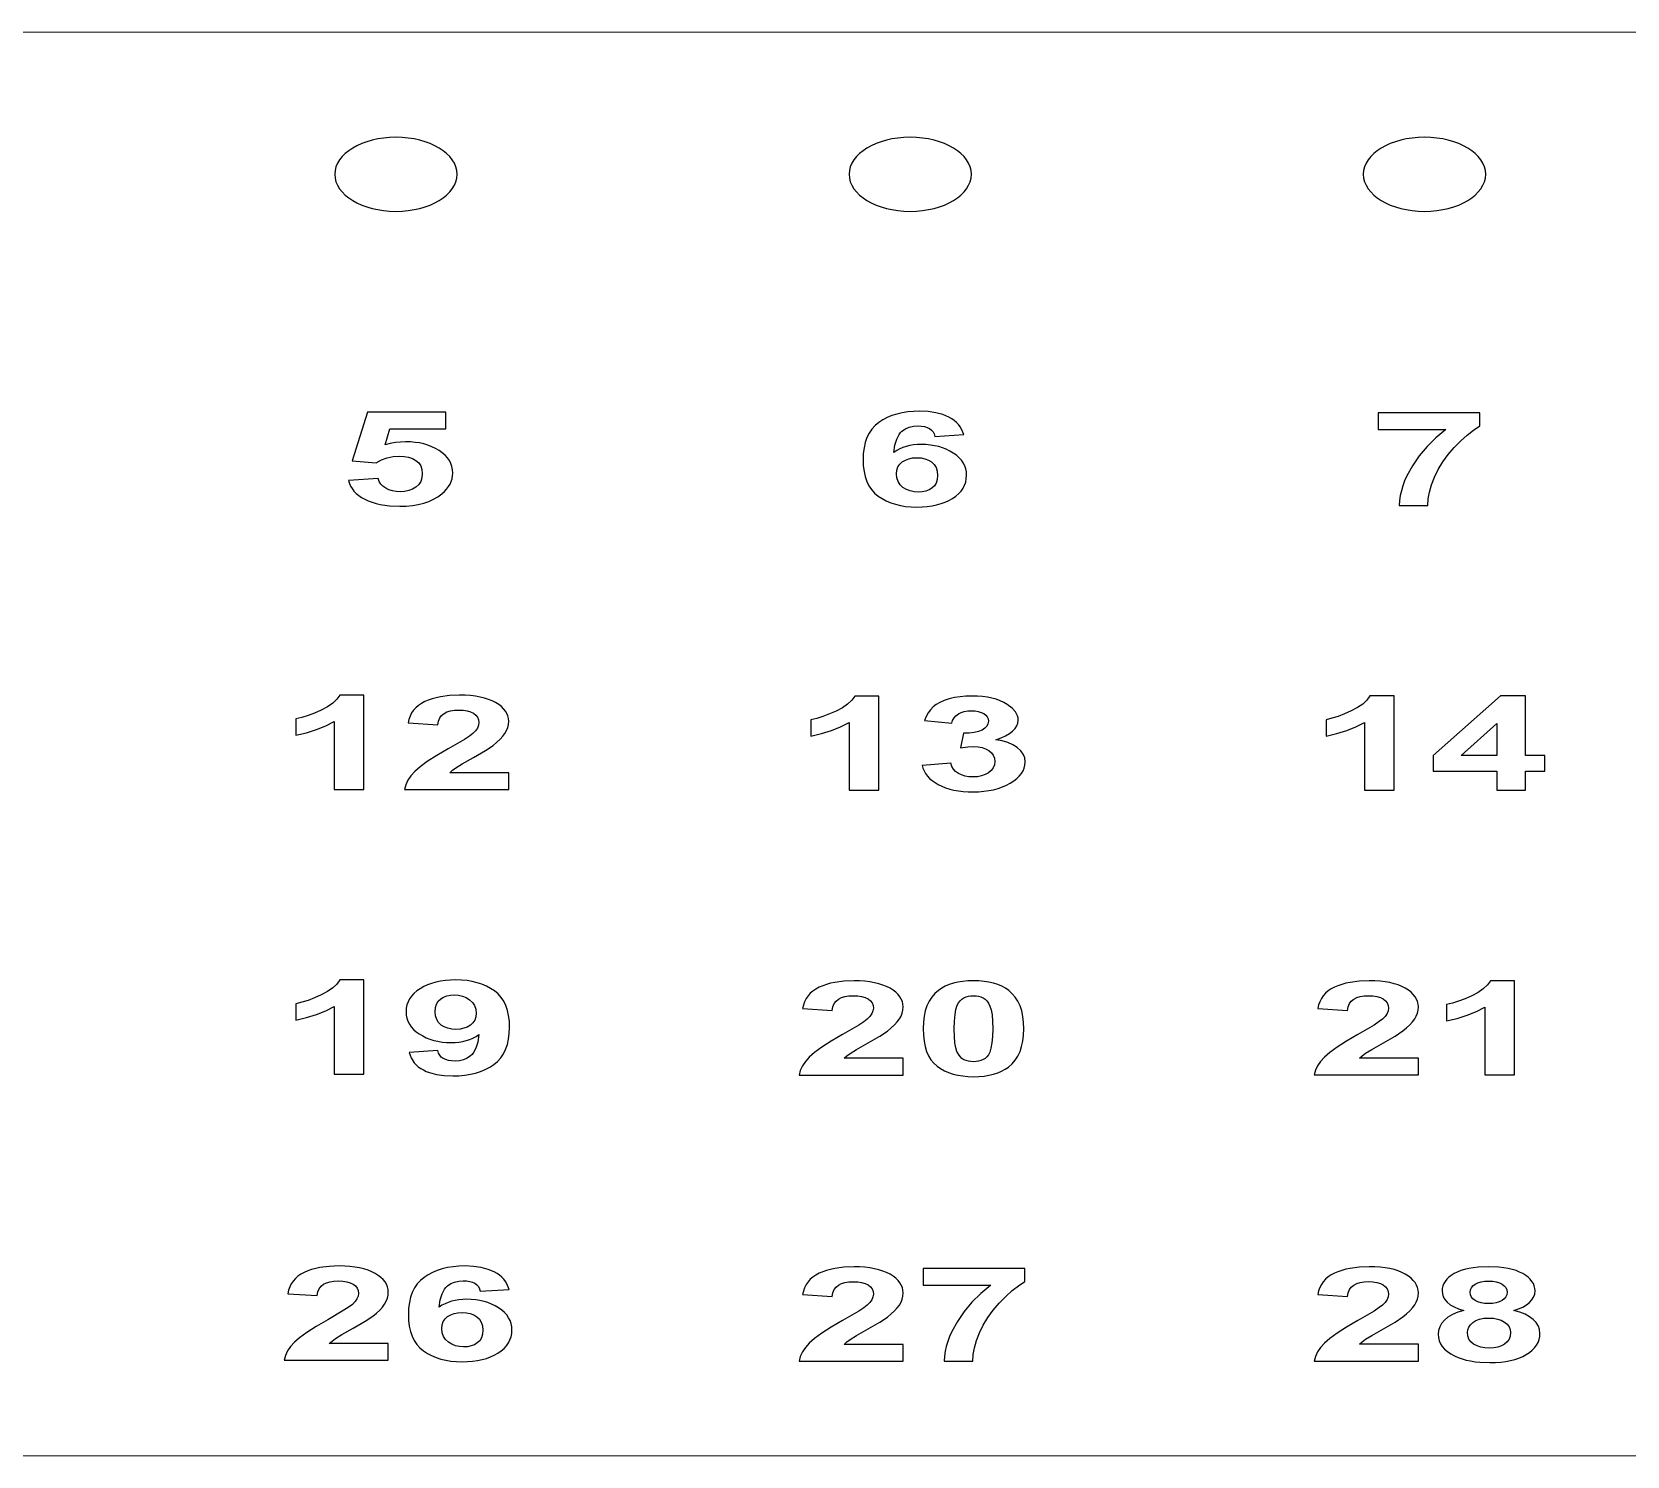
# Model space of a CAD drawing. Extents: x 1222 to 3994, y 2320 to 3800.
# Drawn here: x 2566.29 to 2601.41, y 3599.73 to 3631.08 of the extents above; entities that cross this region are included whole.
import ezdxf

# ---------------------------------------------------------------- set-up
doc = ezdxf.new("R2010")
doc.units = 0
doc.layers.add('____________', color=18, linetype='CONTINUOUS')

msp = doc.modelspace()

# ---------------------------------------------------------------- linework, layer by layer
at = {"layer": '____________'}
for points in [[(2532.648, 3608.28), (2526.668, 3608.28), (2526.668, 3622.53), (2532.648, 3622.53), (2532.648, 3631.075), (2613.928, 3631.079), (2684.586, 3631.075), (2684.586, 3622.53), (2690.554, 3622.53), (2690.554, 3608.28), (2684.586, 3608.28), (2684.586, 3599.731), (2613.928, 3599.734), (2532.648, 3599.731), (2532.648, 3608.28)], [(2574.304, 3628.76), (2574.166, 3628.756), (2574.032, 3628.743), (2573.903, 3628.723), (2573.78, 3628.696), (2573.662, 3628.662), (2573.551, 3628.621), (2573.447, 3628.574), (2573.352, 3628.521), (2573.265, 3628.463), (2573.187, 3628.4), (2573.12, 3628.333), (2573.063, 3628.262), (2573.018, 3628.187), (2572.984, 3628.109), (2572.964, 3628.028), (2572.957, 3627.945), (2572.964, 3627.861), (2572.984, 3627.78), (2573.018, 3627.702), (2573.063, 3627.627), (2573.12, 3627.556), (2573.187, 3627.488), (2573.265, 3627.426), (2573.352, 3627.368), (2573.447, 3627.315), (2573.551, 3627.268), (2573.662, 3627.227), (2573.78, 3627.193), (2573.903, 3627.166), (2574.032, 3627.146), (2574.166, 3627.133), (2574.304, 3627.129), (2574.441, 3627.133), (2574.575, 3627.146), (2574.704, 3627.166), (2574.828, 3627.193), (2574.945, 3627.227), (2575.056, 3627.268), (2575.16, 3627.315), (2575.256, 3627.368), (2575.343, 3627.426), (2575.42, 3627.488), (2575.488, 3627.556), (2575.544, 3627.627), (2575.59, 3627.702), (2575.623, 3627.78), (2575.643, 3627.861), (2575.65, 3627.945), (2575.643, 3628.028), (2575.623, 3628.109), (2575.59, 3628.187), (2575.544, 3628.262), (2575.488, 3628.333), (2575.42, 3628.4), (2575.343, 3628.463), (2575.256, 3628.521), (2575.16, 3628.574), (2575.056, 3628.621), (2574.945, 3628.662), (2574.828, 3628.696), (2574.704, 3628.723), (2574.575, 3628.743), (2574.441, 3628.756), (2574.304, 3628.76)], [(2585.625, 3628.76), (2585.487, 3628.756), (2585.354, 3628.743), (2585.224, 3628.723), (2585.101, 3628.696), (2584.983, 3628.662), (2584.872, 3628.621), (2584.768, 3628.574), (2584.673, 3628.521), (2584.586, 3628.463), (2584.508, 3628.4), (2584.441, 3628.333), (2584.384, 3628.262), (2584.339, 3628.187), (2584.306, 3628.109), (2584.285, 3628.028), (2584.278, 3627.945), (2584.285, 3627.861), (2584.306, 3627.78), (2584.339, 3627.702), (2584.384, 3627.627), (2584.441, 3627.556), (2584.508, 3627.488), (2584.586, 3627.426), (2584.673, 3627.368), (2584.768, 3627.315), (2584.872, 3627.268), (2584.983, 3627.227), (2585.101, 3627.193), (2585.224, 3627.166), (2585.354, 3627.146), (2585.487, 3627.133), (2585.625, 3627.129), (2585.762, 3627.133), (2585.896, 3627.146), (2586.025, 3627.166), (2586.149, 3627.193), (2586.267, 3627.227), (2586.378, 3627.268), (2586.481, 3627.315), (2586.577, 3627.368), (2586.664, 3627.426), (2586.741, 3627.488), (2586.809, 3627.556), (2586.865, 3627.627), (2586.911, 3627.702), (2586.944, 3627.78), (2586.964, 3627.861), (2586.971, 3627.945), (2586.964, 3628.028), (2586.944, 3628.109), (2586.911, 3628.187), (2586.865, 3628.262), (2586.809, 3628.333), (2586.741, 3628.4), (2586.664, 3628.463), (2586.577, 3628.521), (2586.481, 3628.574), (2586.378, 3628.621), (2586.267, 3628.662), (2586.149, 3628.696), (2586.025, 3628.723), (2585.896, 3628.743), (2585.762, 3628.756), (2585.625, 3628.76)], [(2596.946, 3628.76), (2596.808, 3628.756), (2596.675, 3628.743), (2596.546, 3628.723), (2596.422, 3628.696), (2596.304, 3628.662), (2596.193, 3628.621), (2596.09, 3628.574), (2595.994, 3628.521), (2595.907, 3628.463), (2595.829, 3628.4), (2595.762, 3628.333), (2595.705, 3628.262), (2595.66, 3628.187), (2595.627, 3628.109), (2595.606, 3628.028), (2595.599, 3627.945), (2595.606, 3627.861), (2595.627, 3627.78), (2595.66, 3627.702), (2595.705, 3627.627), (2595.762, 3627.556), (2595.829, 3627.488), (2595.907, 3627.426), (2595.994, 3627.368), (2596.09, 3627.315), (2596.193, 3627.268), (2596.304, 3627.227), (2596.422, 3627.193), (2596.546, 3627.166), (2596.675, 3627.146), (2596.808, 3627.133), (2596.946, 3627.129), (2597.084, 3627.133), (2597.217, 3627.146), (2597.346, 3627.166), (2597.47, 3627.193), (2597.588, 3627.227), (2597.699, 3627.268), (2597.802, 3627.315), (2597.898, 3627.368), (2597.985, 3627.426), (2598.063, 3627.488), (2598.13, 3627.556), (2598.187, 3627.627), (2598.232, 3627.702), (2598.265, 3627.78), (2598.286, 3627.861), (2598.293, 3627.945), (2598.286, 3628.028), (2598.265, 3628.109), (2598.232, 3628.187), (2598.187, 3628.262), (2598.13, 3628.333), (2598.063, 3628.4), (2597.985, 3628.463), (2597.898, 3628.521), (2597.802, 3628.574), (2597.699, 3628.621), (2597.588, 3628.662), (2597.47, 3628.696), (2597.346, 3628.723), (2597.217, 3628.743), (2597.084, 3628.756), (2596.946, 3628.76)], [(2573.262, 3621.206), (2573.281, 3621.142), (2573.306, 3621.082), (2573.34, 3621.026), (2573.38, 3620.972), (2573.429, 3620.922), (2573.484, 3620.876), (2573.548, 3620.832), (2573.618, 3620.792), (2573.696, 3620.756), (2573.778, 3620.725), (2573.866, 3620.699), (2573.96, 3620.677), (2574.059, 3620.66), (2574.163, 3620.648), (2574.389, 3620.639), (2574.533, 3620.643), (2574.668, 3620.656), (2574.796, 3620.677), (2574.915, 3620.707), (2575.027, 3620.745), (2575.13, 3620.793), (2575.225, 3620.848), (2575.313, 3620.912), (2575.37, 3620.963), (2575.42, 3621.016), (2575.461, 3621.07), (2575.496, 3621.126), (2575.523, 3621.184), (2575.541, 3621.243), (2575.553, 3621.304), (2575.557, 3621.367), (2575.552, 3621.442), (2575.538, 3621.513), (2575.514, 3621.581), (2575.481, 3621.645), (2575.438, 3621.705), (2575.386, 3621.762), (2575.325, 3621.815), (2575.254, 3621.865), (2575.177, 3621.91), (2575.095, 3621.949), (2575.009, 3621.982), (2574.919, 3622.009), (2574.825, 3622.03), (2574.726, 3622.044), (2574.624, 3622.053), (2574.517, 3622.057), (2574.403, 3622.052), (2574.291, 3622.04), (2574.18, 3622.019), (2574.07, 3621.99), (2574.172, 3622.341), (2575.406, 3622.341), (2575.406, 3622.712), (2573.676, 3622.712), (2573.341, 3621.637), (2573.872, 3621.59), (2573.987, 3621.656), (2574.11, 3621.703), (2574.24, 3621.731), (2574.377, 3621.741), (2574.484, 3621.735), (2574.581, 3621.717), (2574.668, 3621.687), (2574.743, 3621.646), (2574.805, 3621.592), (2574.849, 3621.527), (2574.876, 3621.45), (2574.885, 3621.36), (2574.876, 3621.265), (2574.849, 3621.183), (2574.805, 3621.113), (2574.742, 3621.057), (2574.668, 3621.012), (2574.585, 3620.981), (2574.494, 3620.962), (2574.395, 3620.956), (2574.309, 3620.961), (2574.227, 3620.975), (2574.15, 3621), (2574.079, 3621.034), (2574.017, 3621.077), (2573.969, 3621.126), (2573.935, 3621.183), (2573.914, 3621.246), (2573.262, 3621.206)], [(2586.802, 3622.216), (2586.756, 3622.334), (2586.724, 3622.387), (2586.686, 3622.437), (2586.643, 3622.483), (2586.593, 3622.525), (2586.538, 3622.564), (2586.478, 3622.599), (2586.342, 3622.656), (2586.189, 3622.697), (2586.02, 3622.722), (2585.834, 3622.73), (2585.699, 3622.726), (2585.57, 3622.715), (2585.448, 3622.695), (2585.332, 3622.668), (2585.222, 3622.632), (2585.12, 3622.589), (2585.023, 3622.538), (2584.933, 3622.479), (2584.852, 3622.412), (2584.782, 3622.334), (2584.722, 3622.246), (2584.673, 3622.149), (2584.636, 3622.042), (2584.609, 3621.925), (2584.592, 3621.797), (2584.587, 3621.66), (2584.592, 3621.527), (2584.608, 3621.403), (2584.634, 3621.289), (2584.67, 3621.184), (2584.717, 3621.089), (2584.774, 3621.004), (2584.842, 3620.929), (2584.92, 3620.863), (2585.006, 3620.806), (2585.098, 3620.757), (2585.195, 3620.715), (2585.298, 3620.681), (2585.408, 3620.655), (2585.522, 3620.635), (2585.643, 3620.624), (2585.769, 3620.62), (2585.887, 3620.623), (2585.999, 3620.632), (2586.106, 3620.647), (2586.207, 3620.668), (2586.303, 3620.695), (2586.394, 3620.728), (2586.478, 3620.767), (2586.558, 3620.812), (2586.63, 3620.862), (2586.692, 3620.916), (2586.745, 3620.973), (2586.788, 3621.035), (2586.822, 3621.101), (2586.846, 3621.17), (2586.86, 3621.243), (2586.865, 3621.321), (2586.861, 3621.394), (2586.847, 3621.463), (2586.824, 3621.529), (2586.792, 3621.592), (2586.751, 3621.651), (2586.701, 3621.707), (2586.641, 3621.759), (2586.573, 3621.808), (2586.498, 3621.852), (2586.42, 3621.891), (2586.337, 3621.923), (2586.252, 3621.95), (2586.162, 3621.971), (2586.069, 3621.985), (2585.972, 3621.994), (2585.872, 3621.997), (2585.782, 3621.994), (2585.697, 3621.986), (2585.616, 3621.973), (2585.538, 3621.954), (2585.464, 3621.929), (2585.394, 3621.899), (2585.327, 3621.863), (2585.264, 3621.823), (2585.289, 3621.985), (2585.328, 3622.118), (2585.379, 3622.22), (2585.41, 3622.26), (2585.444, 3622.291), (2585.52, 3622.341), (2585.604, 3622.376), (2585.695, 3622.398), (2585.794, 3622.405), (2585.869, 3622.401), (2585.936, 3622.39), (2585.996, 3622.373), (2586.049, 3622.348), (2586.093, 3622.316), (2586.128, 3622.276), (2586.153, 3622.229), (2586.169, 3622.173), (2586.802, 3622.216)], [(2595.929, 3622.327), (2597.416, 3622.327), (2597.197, 3622.145), (2597.002, 3621.952), (2596.829, 3621.747), (2596.68, 3621.53), (2596.558, 3621.309), (2596.509, 3621.198), (2596.469, 3621.089), (2596.436, 3620.98), (2596.412, 3620.872), (2596.396, 3620.764), (2596.388, 3620.656), (2597.018, 3620.656), (2597.027, 3620.798), (2597.054, 3620.948), (2597.101, 3621.108), (2597.166, 3621.278), (2597.25, 3621.449), (2597.35, 3621.615), (2597.468, 3621.777), (2597.602, 3621.933), (2597.745, 3622.079), (2597.886, 3622.206), (2598.026, 3622.315), (2598.165, 3622.407), (2598.165, 3622.694), (2595.929, 3622.694), (2595.929, 3622.327)], [(2585.32, 3621.352), (2585.328, 3621.434), (2585.352, 3621.505), (2585.393, 3621.566), (2585.45, 3621.616), (2585.519, 3621.655), (2585.595, 3621.683), (2585.678, 3621.7), (2585.769, 3621.706), (2585.863, 3621.7), (2585.948, 3621.682), (2586.026, 3621.653), (2586.095, 3621.612), (2586.152, 3621.558), (2586.193, 3621.491), (2586.217, 3621.41), (2586.225, 3621.316), (2586.218, 3621.226), (2586.195, 3621.148), (2586.157, 3621.084), (2586.104, 3621.035), (2586.04, 3620.997), (2585.968, 3620.97), (2585.889, 3620.954), (2585.802, 3620.948), (2585.71, 3620.955), (2585.624, 3620.975), (2585.542, 3621.008), (2585.466, 3621.054), (2585.402, 3621.112), (2585.357, 3621.181), (2585.329, 3621.261), (2585.32, 3621.352)], [(2573.601, 3614.405), (2573.601, 3616.48), (2573.07, 3616.48), (2573.003, 3616.388), (2572.912, 3616.303), (2572.797, 3616.223), (2572.659, 3616.149), (2572.511, 3616.084), (2572.369, 3616.03), (2572.233, 3615.988), (2572.102, 3615.957), (2572.102, 3615.598), (2572.338, 3615.653), (2572.557, 3615.721), (2572.76, 3615.803), (2572.947, 3615.898), (2572.947, 3614.405), (2573.601, 3614.405)], [(2576.787, 3614.773), (2575.488, 3614.773), (2575.547, 3614.827), (2575.622, 3614.883), (2575.762, 3614.968), (2576.015, 3615.111), (2576.276, 3615.263), (2576.443, 3615.375), (2576.526, 3615.443), (2576.598, 3615.51), (2576.657, 3615.575), (2576.704, 3615.639), (2576.74, 3615.703), (2576.766, 3615.769), (2576.782, 3615.836), (2576.787, 3615.905), (2576.782, 3615.965), (2576.769, 3616.022), (2576.746, 3616.077), (2576.715, 3616.13), (2576.674, 3616.18), (2576.625, 3616.227), (2576.566, 3616.272), (2576.498, 3616.315), (2576.423, 3616.353), (2576.341, 3616.387), (2576.252, 3616.415), (2576.156, 3616.439), (2576.053, 3616.457), (2575.944, 3616.47), (2575.828, 3616.477), (2575.705, 3616.48), (2575.484, 3616.471), (2575.282, 3616.444), (2575.189, 3616.424), (2575.1, 3616.4), (2575.016, 3616.371), (2574.937, 3616.338), (2574.864, 3616.299), (2574.799, 3616.255), (2574.741, 3616.204), (2574.692, 3616.149), (2574.65, 3616.087), (2574.616, 3616.02), (2574.59, 3615.947), (2574.571, 3615.868), (2575.223, 3615.829), (2575.239, 3615.909), (2575.267, 3615.977), (2575.309, 3616.033), (2575.363, 3616.077), (2575.428, 3616.109), (2575.505, 3616.133), (2575.591, 3616.147), (2575.688, 3616.151), (2575.786, 3616.147), (2575.873, 3616.133), (2575.948, 3616.111), (2576.013, 3616.08), (2576.065, 3616.041), (2576.101, 3615.994), (2576.123, 3615.939), (2576.131, 3615.877), (2576.122, 3615.816), (2576.097, 3615.756), (2576.055, 3615.695), (2575.996, 3615.634), (2575.924, 3615.58), (2575.81, 3615.505), (2575.453, 3615.296), (2575.202, 3615.149), (2574.995, 3615.018), (2574.834, 3614.901), (2574.718, 3614.8), (2574.634, 3614.706), (2574.569, 3614.608), (2574.522, 3614.508), (2574.494, 3614.405), (2576.787, 3614.405), (2576.787, 3614.773)], [(2584.934, 3614.387), (2584.934, 3616.461), (2584.404, 3616.461), (2584.337, 3616.37), (2584.245, 3616.284), (2584.131, 3616.204), (2583.992, 3616.13), (2583.845, 3616.065), (2583.703, 3616.012), (2583.567, 3615.969), (2583.436, 3615.938), (2583.436, 3615.579), (2583.671, 3615.634), (2583.89, 3615.702), (2584.093, 3615.784), (2584.281, 3615.879), (2584.281, 3614.387), (2584.934, 3614.387)], [(2585.889, 3614.935), (2585.905, 3614.871), (2585.93, 3614.811), (2585.962, 3614.753), (2586.002, 3614.699), (2586.05, 3614.648), (2586.106, 3614.599), (2586.171, 3614.555), (2586.243, 3614.513), (2586.322, 3614.475), (2586.405, 3614.442), (2586.494, 3614.414), (2586.587, 3614.392), (2586.686, 3614.374), (2586.789, 3614.361), (2586.898, 3614.354), (2587.011, 3614.351), (2587.131, 3614.354), (2587.245, 3614.363), (2587.355, 3614.378), (2587.459, 3614.399), (2587.559, 3614.426), (2587.654, 3614.459), (2587.743, 3614.498), (2587.828, 3614.543), (2587.904, 3614.592), (2587.971, 3614.644), (2588.027, 3614.698), (2588.073, 3614.755), (2588.11, 3614.814), (2588.135, 3614.876), (2588.151, 3614.94), (2588.156, 3615.007), (2588.145, 3615.097), (2588.112, 3615.18), (2588.057, 3615.257), (2587.98, 3615.327), (2587.885, 3615.387), (2587.775, 3615.436), (2587.651, 3615.472), (2587.511, 3615.497), (2587.626, 3615.539), (2587.726, 3615.585), (2587.811, 3615.634), (2587.88, 3615.687), (2587.933, 3615.743), (2587.972, 3615.802), (2587.995, 3615.865), (2588.002, 3615.931), (2587.999, 3615.979), (2587.987, 3616.025), (2587.968, 3616.07), (2587.942, 3616.113), (2587.867, 3616.197), (2587.762, 3616.275), (2587.687, 3616.319), (2587.605, 3616.357), (2587.517, 3616.389), (2587.424, 3616.415), (2587.324, 3616.435), (2587.219, 3616.45), (2587.107, 3616.458), (2586.99, 3616.461), (2586.852, 3616.457), (2586.722, 3616.445), (2586.598, 3616.425), (2586.481, 3616.397), (2586.374, 3616.362), (2586.279, 3616.321), (2586.197, 3616.274), (2586.128, 3616.221), (2586.068, 3616.16), (2586.017, 3616.09), (2585.973, 3616.01), (2585.938, 3615.921), (2586.541, 3615.86), (2586.559, 3615.923), (2586.59, 3615.979), (2586.632, 3616.026), (2586.685, 3616.065), (2586.747, 3616.096), (2586.816, 3616.118), (2586.89, 3616.131), (2586.971, 3616.136), (2587.052, 3616.132), (2587.124, 3616.12), (2587.188, 3616.101), (2587.244, 3616.074), (2587.289, 3616.04), (2587.321, 3616.001), (2587.34, 3615.957), (2587.346, 3615.907), (2587.337, 3615.849), (2587.311, 3615.797), (2587.267, 3615.751), (2587.206, 3615.71), (2587.129, 3615.678), (2587.035, 3615.656), (2586.926, 3615.644), (2586.801, 3615.641), (2586.729, 3615.318), (2586.892, 3615.34), (2587.029, 3615.348), (2587.121, 3615.342), (2587.206, 3615.326), (2587.283, 3615.299), (2587.352, 3615.26), (2587.411, 3615.213), (2587.452, 3615.157), (2587.477, 3615.094), (2587.485, 3615.023), (2587.477, 3614.949), (2587.451, 3614.882), (2587.407, 3614.823), (2587.347, 3614.773), (2587.274, 3614.732), (2587.193, 3614.703), (2587.104, 3614.685), (2587.006, 3614.68), (2586.916, 3614.684), (2586.832, 3614.699), (2586.755, 3614.723), (2586.685, 3614.757), (2586.625, 3614.8), (2586.578, 3614.852), (2586.543, 3614.912), (2586.522, 3614.981), (2585.889, 3614.935)], [(2596.277, 3614.387), (2596.277, 3616.462), (2595.746, 3616.462), (2595.679, 3616.371), (2595.588, 3616.285), (2595.473, 3616.205), (2595.335, 3616.131), (2595.187, 3616.066), (2595.045, 3616.013), (2594.909, 3615.97), (2594.779, 3615.939), (2594.779, 3615.58), (2595.014, 3615.635), (2595.233, 3615.703), (2595.436, 3615.785), (2595.623, 3615.88), (2595.623, 3614.387), (2596.277, 3614.387)], [(2598.537, 3614.387), (2599.17, 3614.387), (2599.17, 3614.803), (2599.593, 3614.803), (2599.593, 3615.151), (2599.17, 3615.151), (2599.17, 3616.462), (2598.621, 3616.462), (2597.14, 3615.15), (2597.14, 3614.803), (2598.537, 3614.803), (2598.537, 3614.387)], [(2598.537, 3615.151), (2597.753, 3615.151), (2598.537, 3615.858), (2598.537, 3615.151)], [(2573.601, 3608.136), (2573.601, 3610.211), (2573.07, 3610.211), (2573.003, 3610.119), (2572.912, 3610.034), (2572.797, 3609.954), (2572.659, 3609.88), (2572.511, 3609.815), (2572.369, 3609.761), (2572.233, 3609.719), (2572.102, 3609.688), (2572.102, 3609.329), (2572.338, 3609.384), (2572.557, 3609.452), (2572.76, 3609.534), (2572.947, 3609.629), (2572.947, 3608.136), (2573.601, 3608.136)], [(2574.592, 3608.614), (2574.638, 3608.494), (2574.706, 3608.389), (2574.749, 3608.343), (2574.797, 3608.301), (2574.85, 3608.263), (2574.909, 3608.229), (2574.973, 3608.198), (2575.042, 3608.172), (2575.194, 3608.132), (2575.365, 3608.108), (2575.555, 3608.099), (2575.691, 3608.104), (2575.821, 3608.115), (2575.943, 3608.135), (2576.059, 3608.162), (2576.169, 3608.198), (2576.272, 3608.241), (2576.369, 3608.291), (2576.459, 3608.35), (2576.54, 3608.418), (2576.61, 3608.495), (2576.67, 3608.583), (2576.719, 3608.68), (2576.757, 3608.787), (2576.784, 3608.904), (2576.8, 3609.031), (2576.806, 3609.168), (2576.801, 3609.302), (2576.785, 3609.427), (2576.759, 3609.541), (2576.722, 3609.646), (2576.676, 3609.741), (2576.619, 3609.826), (2576.551, 3609.902), (2576.473, 3609.968), (2576.387, 3610.024), (2576.295, 3610.074), (2576.197, 3610.116), (2576.093, 3610.15), (2575.984, 3610.177), (2575.869, 3610.196), (2575.747, 3610.207), (2575.621, 3610.211), (2575.504, 3610.208), (2575.393, 3610.199), (2575.287, 3610.184), (2575.186, 3610.163), (2575.09, 3610.136), (2575, 3610.102), (2574.915, 3610.064), (2574.836, 3610.019), (2574.764, 3609.968), (2574.701, 3609.915), (2574.648, 3609.857), (2574.604, 3609.796), (2574.57, 3609.73), (2574.546, 3609.661), (2574.532, 3609.588), (2574.527, 3609.511), (2574.531, 3609.438), (2574.545, 3609.368), (2574.568, 3609.301), (2574.6, 3609.238), (2574.641, 3609.179), (2574.691, 3609.123), (2574.751, 3609.071), (2574.819, 3609.022), (2574.894, 3608.978), (2574.972, 3608.94), (2575.054, 3608.907), (2575.139, 3608.881), (2575.228, 3608.86), (2575.32, 3608.845), (2575.415, 3608.837), (2575.514, 3608.834), (2575.605, 3608.836), (2575.691, 3608.845), (2575.774, 3608.858), (2575.853, 3608.877), (2575.928, 3608.901), (2576, 3608.931), (2576.067, 3608.966), (2576.131, 3609.007), (2576.104, 3608.845), (2576.066, 3608.713), (2576.014, 3608.611), (2575.983, 3608.571), (2575.949, 3608.539), (2575.874, 3608.49), (2575.792, 3608.455), (2575.702, 3608.434), (2575.605, 3608.427), (2575.528, 3608.43), (2575.46, 3608.441), (2575.399, 3608.458), (2575.347, 3608.483), (2575.302, 3608.515), (2575.267, 3608.554), (2575.242, 3608.602), (2575.225, 3608.656), (2574.592, 3608.614)], [(2585.47, 3608.486), (2584.171, 3608.486), (2584.231, 3608.54), (2584.305, 3608.595), (2584.445, 3608.681), (2584.698, 3608.824), (2584.959, 3608.976), (2585.126, 3609.087), (2585.209, 3609.156), (2585.281, 3609.222), (2585.34, 3609.288), (2585.387, 3609.352), (2585.423, 3609.415), (2585.449, 3609.481), (2585.465, 3609.548), (2585.47, 3609.617), (2585.465, 3609.677), (2585.452, 3609.735), (2585.429, 3609.79), (2585.398, 3609.842), (2585.357, 3609.892), (2585.308, 3609.94), (2585.249, 3609.985), (2585.182, 3610.027), (2585.106, 3610.066), (2585.024, 3610.099), (2584.935, 3610.128), (2584.839, 3610.151), (2584.736, 3610.169), (2584.627, 3610.182), (2584.511, 3610.19), (2584.388, 3610.192), (2584.167, 3610.184), (2583.965, 3610.157), (2583.872, 3610.137), (2583.783, 3610.112), (2583.699, 3610.083), (2583.62, 3610.05), (2583.547, 3610.011), (2583.482, 3609.967), (2583.424, 3609.917), (2583.375, 3609.861), (2583.333, 3609.8), (2583.299, 3609.732), (2583.273, 3609.659), (2583.254, 3609.581), (2583.906, 3609.541), (2583.922, 3609.622), (2583.95, 3609.69), (2583.992, 3609.746), (2584.046, 3609.789), (2584.111, 3609.822), (2584.188, 3609.845), (2584.274, 3609.859), (2584.371, 3609.864), (2584.469, 3609.859), (2584.556, 3609.846), (2584.632, 3609.824), (2584.696, 3609.793), (2584.748, 3609.753), (2584.785, 3609.706), (2584.807, 3609.651), (2584.814, 3609.589), (2584.805, 3609.529), (2584.78, 3609.469), (2584.738, 3609.408), (2584.679, 3609.347), (2584.607, 3609.292), (2584.493, 3609.218), (2584.136, 3609.008), (2583.885, 3608.862), (2583.678, 3608.73), (2583.517, 3608.614), (2583.401, 3608.513), (2583.317, 3608.418), (2583.252, 3608.321), (2583.206, 3608.22), (2583.177, 3608.118), (2585.47, 3608.118), (2585.47, 3608.486)], [(2587.017, 3610.192), (2586.897, 3610.189), (2586.783, 3610.179), (2586.676, 3610.163), (2586.577, 3610.139), (2586.483, 3610.11), (2586.397, 3610.073), (2586.318, 3610.03), (2586.245, 3609.981), (2586.167, 3609.912), (2586.099, 3609.832), (2586.041, 3609.742), (2585.994, 3609.643), (2585.957, 3609.533), (2585.931, 3609.412), (2585.915, 3609.282), (2585.91, 3609.141), (2585.915, 3608.998), (2585.929, 3608.866), (2585.953, 3608.746), (2585.986, 3608.637), (2586.029, 3608.539), (2586.082, 3608.453), (2586.144, 3608.378), (2586.215, 3608.314), (2586.294, 3608.26), (2586.38, 3608.213), (2586.471, 3608.173), (2586.568, 3608.14), (2586.671, 3608.115), (2586.781, 3608.097), (2586.896, 3608.086), (2587.017, 3608.082), (2587.138, 3608.086), (2587.252, 3608.096), (2587.359, 3608.112), (2587.459, 3608.135), (2587.552, 3608.165), (2587.638, 3608.201), (2587.718, 3608.244), (2587.79, 3608.294), (2587.869, 3608.363), (2587.937, 3608.443), (2587.994, 3608.533), (2588.042, 3608.633), (2588.078, 3608.743), (2588.104, 3608.864), (2588.12, 3608.995), (2588.125, 3609.137), (2588.12, 3609.278), (2588.105, 3609.41), (2588.079, 3609.53), (2588.042, 3609.641), (2587.995, 3609.741), (2587.938, 3609.83), (2587.87, 3609.909), (2587.793, 3609.978), (2587.72, 3610.028), (2587.64, 3610.072), (2587.553, 3610.108), (2587.459, 3610.139), (2587.359, 3610.162), (2587.252, 3610.179), (2587.138, 3610.189), (2587.017, 3610.192)], [(2596.812, 3608.487), (2595.513, 3608.487), (2595.573, 3608.541), (2595.648, 3608.596), (2595.787, 3608.682), (2596.04, 3608.825), (2596.302, 3608.977), (2596.468, 3609.088), (2596.552, 3609.157), (2596.623, 3609.223), (2596.682, 3609.289), (2596.73, 3609.352), (2596.766, 3609.416), (2596.791, 3609.482), (2596.807, 3609.549), (2596.812, 3609.618), (2596.808, 3609.678), (2596.794, 3609.736), (2596.772, 3609.791), (2596.74, 3609.843), (2596.7, 3609.893), (2596.65, 3609.941), (2596.591, 3609.986), (2596.524, 3610.028), (2596.448, 3610.067), (2596.366, 3610.1), (2596.277, 3610.129), (2596.181, 3610.152), (2596.079, 3610.17), (2595.969, 3610.183), (2595.853, 3610.191), (2595.73, 3610.193), (2595.509, 3610.184), (2595.308, 3610.158), (2595.214, 3610.138), (2595.125, 3610.113), (2595.041, 3610.084), (2594.962, 3610.051), (2594.889, 3610.012), (2594.824, 3609.968), (2594.767, 3609.918), (2594.717, 3609.862), (2594.675, 3609.801), (2594.641, 3609.733), (2594.615, 3609.66), (2594.597, 3609.581), (2595.248, 3609.542), (2595.264, 3609.622), (2595.293, 3609.691), (2595.334, 3609.747), (2595.388, 3609.79), (2595.454, 3609.823), (2595.53, 3609.846), (2595.616, 3609.86), (2595.714, 3609.865), (2595.812, 3609.86), (2595.898, 3609.847), (2595.974, 3609.825), (2596.039, 3609.794), (2596.09, 3609.754), (2596.127, 3609.707), (2596.149, 3609.652), (2596.156, 3609.59), (2596.148, 3609.53), (2596.122, 3609.47), (2596.08, 3609.409), (2596.021, 3609.348), (2595.95, 3609.293), (2595.836, 3609.219), (2595.478, 3609.01), (2595.227, 3608.863), (2595.021, 3608.731), (2594.859, 3608.615), (2594.744, 3608.514), (2594.66, 3608.419), (2594.594, 3608.322), (2594.548, 3608.222), (2594.52, 3608.119), (2596.812, 3608.119), (2596.812, 3608.487)], [(2598.928, 3608.119), (2598.928, 3610.193), (2598.397, 3610.193), (2598.33, 3610.102), (2598.238, 3610.016), (2598.124, 3609.936), (2597.985, 3609.862), (2597.838, 3609.797), (2597.696, 3609.744), (2597.56, 3609.701), (2597.429, 3609.671), (2597.429, 3609.311), (2597.664, 3609.366), (2597.883, 3609.434), (2598.087, 3609.516), (2598.274, 3609.611), (2598.274, 3608.119), (2598.928, 3608.119)], [(2576.073, 3609.479), (2576.065, 3609.397), (2576.04, 3609.326), (2576, 3609.265), (2575.943, 3609.214), (2575.875, 3609.175), (2575.799, 3609.147), (2575.716, 3609.13), (2575.625, 3609.124), (2575.532, 3609.13), (2575.446, 3609.148), (2575.369, 3609.177), (2575.3, 3609.218), (2575.243, 3609.271), (2575.202, 3609.338), (2575.178, 3609.418), (2575.169, 3609.511), (2575.177, 3609.603), (2575.199, 3609.681), (2575.237, 3609.745), (2575.289, 3609.796), (2575.353, 3609.834), (2575.424, 3609.861), (2575.504, 3609.877), (2575.59, 3609.882), (2575.683, 3609.876), (2575.77, 3609.856), (2575.852, 3609.823), (2575.927, 3609.776), (2575.991, 3609.718), (2576.036, 3609.649), (2576.064, 3609.57), (2576.073, 3609.479)], [(2587.017, 3609.864), (2587.075, 3609.861), (2587.13, 3609.852), (2587.181, 3609.838), (2587.229, 3609.818), (2587.273, 3609.789), (2587.313, 3609.75), (2587.349, 3609.698), (2587.381, 3609.636), (2587.407, 3609.554), (2587.426, 3609.443), (2587.438, 3609.304), (2587.441, 3609.137), (2587.437, 3608.968), (2587.424, 3608.826), (2587.403, 3608.71), (2587.374, 3608.621), (2587.346, 3608.566), (2587.312, 3608.521), (2587.273, 3608.484), (2587.229, 3608.457), (2587.181, 3608.436), (2587.13, 3608.422), (2587.075, 3608.413), (2587.017, 3608.411), (2586.96, 3608.413), (2586.906, 3608.422), (2586.855, 3608.436), (2586.807, 3608.456), (2586.763, 3608.484), (2586.723, 3608.524), (2586.687, 3608.575), (2586.654, 3608.637), (2586.628, 3608.719), (2586.609, 3608.83), (2586.598, 3608.969), (2586.594, 3609.137), (2586.598, 3609.305), (2586.611, 3609.448), (2586.632, 3609.564), (2586.662, 3609.654), (2586.69, 3609.708), (2586.723, 3609.754), (2586.762, 3609.791), (2586.806, 3609.818), (2586.854, 3609.838), (2586.905, 3609.852), (2586.96, 3609.861), (2587.017, 3609.864)], [(2574.136, 3602.209), (2572.837, 3602.209), (2572.897, 3602.263), (2572.971, 3602.318), (2573.111, 3602.404), (2573.364, 3602.547), (2573.625, 3602.699), (2573.792, 3602.811), (2573.875, 3602.879), (2573.947, 3602.946), (2574.006, 3603.011), (2574.053, 3603.075), (2574.089, 3603.139), (2574.115, 3603.204), (2574.131, 3603.271), (2574.136, 3603.34), (2574.131, 3603.4), (2574.118, 3603.458), (2574.095, 3603.513), (2574.064, 3603.566), (2574.023, 3603.615), (2573.974, 3603.663), (2573.915, 3603.708), (2573.848, 3603.751), (2573.772, 3603.789), (2573.69, 3603.823), (2573.601, 3603.851), (2573.505, 3603.874), (2573.403, 3603.892), (2573.293, 3603.905), (2573.177, 3603.913), (2573.054, 3603.916), (2572.833, 3603.907), (2572.631, 3603.88), (2572.538, 3603.86), (2572.449, 3603.836), (2572.365, 3603.807), (2572.286, 3603.773), (2572.213, 3603.735), (2572.148, 3603.69), (2572.09, 3603.64), (2572.041, 3603.584), (2571.999, 3603.523), (2571.965, 3603.456), (2571.939, 3603.383), (2571.921, 3603.304), (2572.572, 3603.264), (2572.588, 3603.345), (2572.616, 3603.413), (2572.658, 3603.469), (2572.712, 3603.512), (2572.778, 3603.545), (2572.854, 3603.568), (2572.94, 3603.582), (2573.037, 3603.587), (2573.135, 3603.583), (2573.222, 3603.569), (2573.298, 3603.547), (2573.362, 3603.516), (2573.414, 3603.476), (2573.45, 3603.429), (2573.472, 3603.375), (2573.48, 3603.312), (2573.471, 3603.252), (2573.446, 3603.192), (2573.404, 3603.131), (2573.345, 3603.07), (2573.273, 3603.015), (2573.159, 3602.941), (2572.802, 3602.732), (2572.551, 3602.585), (2572.344, 3602.454), (2572.183, 3602.337), (2572.068, 3602.236), (2571.983, 3602.142), (2571.918, 3602.044), (2571.872, 3601.944), (2571.843, 3601.841), (2574.136, 3601.841), (2574.136, 3602.209)], [(2576.794, 3603.401), (2576.747, 3603.519), (2576.715, 3603.572), (2576.678, 3603.622), (2576.634, 3603.668), (2576.585, 3603.71), (2576.53, 3603.749), (2576.469, 3603.784), (2576.333, 3603.841), (2576.181, 3603.883), (2576.012, 3603.907), (2575.826, 3603.916), (2575.69, 3603.912), (2575.561, 3603.9), (2575.439, 3603.88), (2575.323, 3603.853), (2575.214, 3603.818), (2575.111, 3603.774), (2575.015, 3603.723), (2574.925, 3603.664), (2574.843, 3603.597), (2574.773, 3603.519), (2574.714, 3603.432), (2574.665, 3603.334), (2574.627, 3603.227), (2574.6, 3603.11), (2574.584, 3602.983), (2574.578, 3602.846), (2574.584, 3602.712), (2574.599, 3602.588), (2574.625, 3602.474), (2574.662, 3602.369), (2574.709, 3602.275), (2574.766, 3602.19), (2574.833, 3602.114), (2574.911, 3602.049), (2574.997, 3601.992), (2575.089, 3601.942), (2575.187, 3601.901), (2575.29, 3601.866), (2575.399, 3601.84), (2575.514, 3601.821), (2575.634, 3601.809), (2575.76, 3601.806), (2575.878, 3601.809), (2575.99, 3601.818), (2576.097, 3601.833), (2576.199, 3601.854), (2576.295, 3601.881), (2576.385, 3601.914), (2576.47, 3601.952), (2576.549, 3601.997), (2576.621, 3602.047), (2576.684, 3602.101), (2576.737, 3602.159), (2576.78, 3602.22), (2576.813, 3602.286), (2576.838, 3602.355), (2576.852, 3602.429), (2576.857, 3602.506), (2576.852, 3602.579), (2576.838, 3602.649), (2576.816, 3602.715), (2576.784, 3602.777), (2576.742, 3602.837), (2576.692, 3602.892), (2576.633, 3602.945), (2576.564, 3602.993), (2576.49, 3603.038), (2576.411, 3603.076), (2576.329, 3603.109), (2576.243, 3603.135), (2576.154, 3603.156), (2576.061, 3603.171), (2575.963, 3603.18), (2575.863, 3603.182), (2575.774, 3603.18), (2575.689, 3603.172), (2575.607, 3603.158), (2575.53, 3603.139), (2575.456, 3603.114), (2575.385, 3603.084), (2575.318, 3603.049), (2575.255, 3603.008), (2575.281, 3603.171), (2575.319, 3603.303), (2575.371, 3603.405), (2575.401, 3603.445), (2575.436, 3603.477), (2575.512, 3603.526), (2575.595, 3603.562), (2575.687, 3603.583), (2575.786, 3603.59), (2575.86, 3603.586), (2575.928, 3603.576), (2575.988, 3603.558), (2576.04, 3603.534), (2576.084, 3603.501), (2576.119, 3603.461), (2576.145, 3603.414), (2576.161, 3603.359), (2576.794, 3603.401)], [(2585.47, 3602.19), (2584.171, 3602.19), (2584.231, 3602.244), (2584.305, 3602.3), (2584.445, 3602.385), (2584.698, 3602.528), (2584.959, 3602.68), (2585.126, 3602.792), (2585.209, 3602.86), (2585.281, 3602.927), (2585.34, 3602.992), (2585.387, 3603.056), (2585.423, 3603.12), (2585.449, 3603.186), (2585.465, 3603.253), (2585.47, 3603.322), (2585.465, 3603.382), (2585.452, 3603.439), (2585.429, 3603.494), (2585.398, 3603.547), (2585.357, 3603.597), (2585.308, 3603.644), (2585.249, 3603.69), (2585.182, 3603.732), (2585.106, 3603.771), (2585.024, 3603.804), (2584.935, 3603.832), (2584.839, 3603.856), (2584.736, 3603.874), (2584.627, 3603.887), (2584.511, 3603.894), (2584.388, 3603.897), (2584.167, 3603.888), (2583.965, 3603.861), (2583.872, 3603.841), (2583.783, 3603.817), (2583.699, 3603.788), (2583.62, 3603.755), (2583.547, 3603.716), (2583.482, 3603.672), (2583.424, 3603.622), (2583.375, 3603.566), (2583.333, 3603.504), (2583.299, 3603.437), (2583.273, 3603.364), (2583.254, 3603.285), (2583.906, 3603.246), (2583.922, 3603.326), (2583.95, 3603.394), (2583.992, 3603.45), (2584.046, 3603.494), (2584.111, 3603.526), (2584.188, 3603.55), (2584.274, 3603.564), (2584.371, 3603.568), (2584.469, 3603.564), (2584.556, 3603.551), (2584.632, 3603.529), (2584.696, 3603.497), (2584.748, 3603.458), (2584.785, 3603.411), (2584.807, 3603.356), (2584.814, 3603.294), (2584.805, 3603.234), (2584.78, 3603.173), (2584.738, 3603.113), (2584.679, 3603.051), (2584.607, 3602.997), (2584.493, 3602.922), (2584.136, 3602.713), (2583.885, 3602.566), (2583.678, 3602.435), (2583.517, 3602.319), (2583.401, 3602.218), (2583.317, 3602.123), (2583.252, 3602.025), (2583.206, 3601.925), (2583.177, 3601.822), (2585.47, 3601.822), (2585.47, 3602.19)], [(2585.912, 3603.492), (2587.399, 3603.492), (2587.18, 3603.311), (2586.985, 3603.118), (2586.812, 3602.913), (2586.663, 3602.696), (2586.541, 3602.474), (2586.492, 3602.364), (2586.452, 3602.255), (2586.419, 3602.146), (2586.395, 3602.038), (2586.379, 3601.93), (2586.371, 3601.822), (2587.001, 3601.822), (2587.01, 3601.964), (2587.037, 3602.114), (2587.084, 3602.274), (2587.149, 3602.443), (2587.233, 3602.615), (2587.333, 3602.781), (2587.451, 3602.943), (2587.585, 3603.099), (2587.728, 3603.244), (2587.87, 3603.372), (2588.01, 3603.481), (2588.148, 3603.573), (2588.148, 3603.86), (2585.912, 3603.86), (2585.912, 3603.492)], [(2596.812, 3602.191), (2595.513, 3602.191), (2595.573, 3602.245), (2595.648, 3602.301), (2595.787, 3602.386), (2596.04, 3602.53), (2596.302, 3602.681), (2596.468, 3602.793), (2596.552, 3602.861), (2596.623, 3602.928), (2596.682, 3602.993), (2596.73, 3603.057), (2596.766, 3603.121), (2596.791, 3603.187), (2596.807, 3603.254), (2596.812, 3603.323), (2596.808, 3603.383), (2596.794, 3603.44), (2596.772, 3603.495), (2596.74, 3603.548), (2596.7, 3603.598), (2596.65, 3603.646), (2596.591, 3603.691), (2596.524, 3603.733), (2596.448, 3603.772), (2596.366, 3603.805), (2596.277, 3603.834), (2596.181, 3603.857), (2596.079, 3603.875), (2595.969, 3603.888), (2595.853, 3603.896), (2595.73, 3603.898), (2595.509, 3603.889), (2595.308, 3603.862), (2595.214, 3603.842), (2595.125, 3603.818), (2595.041, 3603.789), (2594.962, 3603.756), (2594.889, 3603.717), (2594.824, 3603.673), (2594.767, 3603.623), (2594.717, 3603.567), (2594.675, 3603.505), (2594.641, 3603.438), (2594.615, 3603.365), (2594.597, 3603.286), (2595.248, 3603.247), (2595.264, 3603.327), (2595.293, 3603.395), (2595.334, 3603.451), (2595.388, 3603.495), (2595.454, 3603.528), (2595.53, 3603.551), (2595.616, 3603.565), (2595.714, 3603.57), (2595.812, 3603.565), (2595.898, 3603.552), (2595.974, 3603.53), (2596.039, 3603.498), (2596.09, 3603.459), (2596.127, 3603.412), (2596.149, 3603.357), (2596.156, 3603.295), (2596.148, 3603.235), (2596.122, 3603.174), (2596.08, 3603.113), (2596.021, 3603.052), (2595.95, 3602.998), (2595.836, 3602.923), (2595.478, 3602.714), (2595.227, 3602.567), (2595.021, 3602.436), (2594.859, 3602.32), (2594.744, 3602.219), (2594.66, 3602.124), (2594.594, 3602.026), (2594.548, 3601.926), (2594.52, 3601.823), (2596.812, 3601.823), (2596.812, 3602.191)], [(2597.815, 3602.938), (2597.678, 3602.896), (2597.559, 3602.846), (2597.461, 3602.788), (2597.383, 3602.722), (2597.323, 3602.65), (2597.28, 3602.575), (2597.254, 3602.496), (2597.245, 3602.414), (2597.251, 3602.34), (2597.268, 3602.27), (2597.296, 3602.204), (2597.336, 3602.142), (2597.388, 3602.084), (2597.45, 3602.03), (2597.525, 3601.98), (2597.61, 3601.934), (2597.69, 3601.9), (2597.775, 3601.87), (2597.865, 3601.844), (2597.959, 3601.824), (2598.059, 3601.807), (2598.163, 3601.796), (2598.386, 3601.787), (2598.508, 3601.789), (2598.624, 3601.798), (2598.733, 3601.812), (2598.836, 3601.831), (2598.933, 3601.857), (2599.024, 3601.887), (2599.109, 3601.924), (2599.187, 3601.966), (2599.258, 3602.012), (2599.319, 3602.062), (2599.371, 3602.115), (2599.413, 3602.171), (2599.446, 3602.231), (2599.47, 3602.294), (2599.484, 3602.361), (2599.488, 3602.431), (2599.479, 3602.515), (2599.452, 3602.594), (2599.405, 3602.668), (2599.341, 3602.736), (2599.258, 3602.799), (2599.159, 3602.853), (2599.043, 3602.9), (2598.909, 3602.938), (2599.015, 3602.971), (2599.108, 3603.01), (2599.188, 3603.057), (2599.256, 3603.109), (2599.31, 3603.167), (2599.349, 3603.229), (2599.372, 3603.295), (2599.38, 3603.365), (2599.375, 3603.422), (2599.363, 3603.476), (2599.342, 3603.527), (2599.312, 3603.576), (2599.274, 3603.623), (2599.228, 3603.667), (2599.173, 3603.708), (2599.11, 3603.747), (2599.04, 3603.782), (2598.963, 3603.813), (2598.878, 3603.839), (2598.787, 3603.86), (2598.69, 3603.877), (2598.585, 3603.889), (2598.356, 3603.898), (2598.124, 3603.889), (2598.019, 3603.877), (2597.921, 3603.86), (2597.829, 3603.839), (2597.745, 3603.813), (2597.668, 3603.782), (2597.598, 3603.747), (2597.535, 3603.708), (2597.481, 3603.667), (2597.435, 3603.623), (2597.398, 3603.576), (2597.369, 3603.527), (2597.348, 3603.476), (2597.336, 3603.422), (2597.332, 3603.365), (2597.339, 3603.299), (2597.36, 3603.235), (2597.396, 3603.174), (2597.447, 3603.116), (2597.513, 3603.063), (2597.596, 3603.015), (2597.697, 3602.973), (2597.815, 3602.938)], [(2597.95, 3603.337), (2597.957, 3603.39), (2597.978, 3603.437), (2598.013, 3603.479), (2598.062, 3603.516), (2598.122, 3603.546), (2598.193, 3603.567), (2598.273, 3603.579), (2598.362, 3603.584), (2598.448, 3603.579), (2598.526, 3603.567), (2598.595, 3603.546), (2598.654, 3603.517), (2598.703, 3603.48), (2598.737, 3603.439), (2598.758, 3603.391), (2598.765, 3603.338), (2598.758, 3603.282), (2598.737, 3603.233), (2598.702, 3603.19), (2598.653, 3603.153), (2598.593, 3603.124), (2598.523, 3603.103), (2598.444, 3603.09), (2598.356, 3603.086), (2598.268, 3603.09), (2598.19, 3603.103), (2598.121, 3603.123), (2598.061, 3603.152), (2598.012, 3603.189), (2597.978, 3603.231), (2597.957, 3603.281), (2597.95, 3603.337)], [(2575.312, 3602.537), (2575.32, 3602.619), (2575.344, 3602.691), (2575.385, 3602.751), (2575.442, 3602.802), (2575.51, 3602.841), (2575.587, 3602.869), (2575.67, 3602.885), (2575.76, 3602.891), (2575.854, 3602.885), (2575.94, 3602.867), (2576.017, 3602.838), (2576.086, 3602.797), (2576.143, 3602.744), (2576.184, 3602.676), (2576.208, 3602.596), (2576.216, 3602.502), (2576.209, 3602.411), (2576.186, 3602.333), (2576.149, 3602.27), (2576.096, 3602.22), (2576.031, 3602.182), (2575.959, 3602.155), (2575.88, 3602.139), (2575.793, 3602.134), (2575.701, 3602.14), (2575.615, 3602.16), (2575.534, 3602.193), (2575.458, 3602.239), (2575.394, 3602.297), (2575.348, 3602.366), (2575.321, 3602.446), (2575.312, 3602.537)], [(2597.89, 3602.452), (2597.897, 3602.509), (2597.919, 3602.565), (2597.956, 3602.618), (2598.008, 3602.669), (2598.074, 3602.713), (2598.155, 3602.744), (2598.252, 3602.763), (2598.364, 3602.769), (2598.463, 3602.764), (2598.554, 3602.747), (2598.635, 3602.72), (2598.707, 3602.681), (2598.766, 3602.633), (2598.808, 3602.579), (2598.833, 3602.517), (2598.842, 3602.448), (2598.834, 3602.369), (2598.809, 3602.301), (2598.767, 3602.242), (2598.709, 3602.193), (2598.639, 3602.155), (2598.559, 3602.127), (2598.471, 3602.111), (2598.374, 3602.105), (2598.274, 3602.111), (2598.184, 3602.128), (2598.102, 3602.157), (2598.028, 3602.197), (2597.968, 3602.247), (2597.925, 3602.306), (2597.899, 3602.375), (2597.89, 3602.452)]]:
    msp.add_lwpolyline(points, close=True, dxfattribs=at)

doc.saveas('drawing.dxf')
